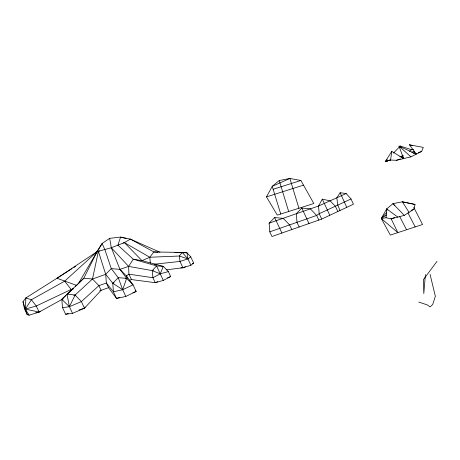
<?xml version="1.0" encoding="UTF-8"?>
<svg xmlns="http://www.w3.org/2000/svg" width="460" height="460" viewBox="0 0 460 460"><rect width="100%" height="100%" fill="white"/><g stroke="black" fill="none" stroke-linecap="round" stroke-linejoin="round"><path stroke-width="0.69" d="M386.043 217.747L386.687 208.926L392.943 203.659L402.356 201.814L415.029 204.447L413.747 209.311L404.294 215.361L391.351 218.828L386.043 217.747L381.259 218.494L390.327 235.089L422.567 224.509L413.804 207.42M425.408 274.58L423.804 293.532L423.338 279.72L437 261.366M390.592 160.028L391.788 151.38L403.638 158.591L398.964 146.079L416.288 154.146L409.423 144.796L423.275 147.39L421.642 151.449L410.901 156.866L396.405 160.31L390.592 160.028L385.261 161.598L391.788 151.38M157.912 252.287L153.853 251.953L130.381 239.102L120.606 237.084L109.681 238.332L111.308 247.733L119.951 269.353L126.362 275.931L133.043 284.843L136.16 291.485L125.839 296.43L116.552 298.465L108.548 287.69L101.096 290.317L84.479 308.206L72.525 313.346L69.397 306.699L75.106 295.027L92.483 279.024L98.405 251.373L99.711 250.936M72.525 313.346L65.642 314.278L62.543 307.688L61.789 299.345L83.818 278.219L92.483 279.024L105.685 274.304L111.28 268.623L119.951 269.353L126.649 278.34L122.693 289.725L125.839 296.43M126.126 238.493L120.606 237.084L117.881 245.163L133.291 259.204L142.013 260.647L163.317 266.357L160.218 273.832L152.915 277.714L128.921 274.189L126.362 275.931L127.454 278.26M96.519 252.948L102.12 243.535L109.681 238.332M79.091 309.942L84.479 308.206L85.06 306.947M62.962 298.879L39.129 312.081L29.089 315.203L27.221 314.657L24.392 308.648L23 301.651L25.881 297.948L56.988 278.248L97.106 251.637L83.818 278.219L78.257 283.832L97.106 251.637L111.308 247.733L124.401 242.615L130.381 239.102L159.959 252.224M266.478 196.897L272.234 186.334L279.226 180.538L289.88 178.463L300.886 180.464L313.823 203.504L277.299 215.113L266.478 196.897L303.508 185.133M337.824 211.531L335.357 206.218L330.096 200.865L322.305 199.128L318.533 206.028L319.188 213.699L321.69 219.081L353.447 204.217L351.009 198.973L346.161 193.539L340.141 192.74L336.806 197.806L318.533 206.028L269.117 223.157L269.784 231.846L271.958 236.515L321.69 219.081M397.814 217.097L386.687 208.926L381.259 218.494L397.86 232.622L391.023 218.534M131.445 279.571L128.921 274.189L128.622 266.397L133.291 259.204L156.572 265.903L163.317 266.357L168.371 271.595L170.689 276.546L163.294 280.404L155.25 282.693L131.445 279.571L129.128 280.387M95.916 253.034L102.12 243.535L104.845 249.556L111.28 268.623L118.254 277.685L122.693 289.725L133.043 284.843L126.649 278.34L118.254 277.685L112.775 283.262L113.43 291.812L116.552 298.465L119.824 297.304M123.102 243.052L124.401 242.615L142.013 260.647L149.776 257.255L153.853 251.953L182.252 252.436L186.967 252.781L190.739 256.829L193.683 263.114L190.9 265.248L182.942 267.766L166.221 269.847M386.693 212.491L381.259 218.494L386.463 215.021M157.832 281.664L155.25 282.693L152.915 277.714L152.289 270.618L156.572 265.903L163.294 280.404M390.643 159.885L385.261 161.598L387.199 159.591M393.495 153.065L400.275 146.038L411.441 149.69L413.528 149.281M318.826 220.087L316.658 215.424L310.327 208.834L301.794 208.064L296.315 213.704L297.005 222.404L299.178 227.073M269.117 223.157L274.66 217.557L283.279 218.373L289.656 224.998L291.835 229.666M98.405 251.373L105.685 274.304L112.775 283.262L122.693 289.725L113.43 291.812L106.358 283.021L98.9 285.648L81.38 301.599L69.397 306.699L61.789 299.345L65.906 295.469M67.453 294.015L73.623 288.196M75.681 286.258L77.74 284.314M28.537 314.37L27.221 314.657L25.329 309.074L31.378 299.742L64.653 281.175L97.106 251.637M40.193 311.115L39.129 312.081L35.805 312.8M409.429 151.455L411.441 149.69L412.827 149.345M190.739 256.829L187.933 258.911L179.981 261.435L154.014 264.253M72.042 268.628L56.988 278.248L76.567 285.39M73.847 267.478L75.653 266.323M413.189 153.398L414.972 152.34M401.206 157.469L403.006 156.406M73.18 288.966L71.173 289.449L36.271 306.015L25.329 309.074L24.392 308.648M351.009 198.973L319.188 213.699L316.658 215.424L269.784 231.846M346.161 193.539L336.806 197.806L337.818 205.085L339.986 210.519M180.855 267.783L182.942 267.766L185.472 266.673M192.418 263.661L193.683 263.114M411.786 152.271L414.339 151.185M391.351 218.828L394.651 217.43M411.113 210.433L413.747 209.311M167.48 277.823L170.689 276.546M119.951 269.353L128.622 266.397L152.289 270.618L153.513 270.147M162.087 266.834L163.317 266.357M132.894 292.652L136.16 291.485L135.355 290.34M112.775 283.262L114.034 282.814M125.384 278.789L126.649 278.34M396.405 160.31L400.395 158.907M402.391 158.211L403.719 157.74M415.012 153.778L416.334 153.312M418.33 152.617L421.642 151.449M99.762 290.777L101.096 290.317L98.9 285.648L92.483 279.024M400.016 156.82L403.385 155.675M385.261 161.598L390.632 159.833M400.033 156.751L402.718 155.865M61.789 299.345L63.123 298.914M73.772 295.458L75.106 295.027L81.38 301.599L84.479 308.206M65.642 314.278L68.333 313.409M273.136 189.278L300.886 180.464M168.371 271.595L160.218 273.832L152.289 270.618M62.543 307.688L69.397 306.699L66.987 294.095L75.106 295.027M124.401 242.615L149.776 257.255L179.348 256.019L187.933 258.911L190.9 265.248M174.863 252.655L186.967 252.781L187.933 258.911L182.252 252.436L179.348 256.019L179.981 261.435L182.942 267.766M415.029 204.447L402.356 201.814L409.038 212.33M409.423 144.796L412.183 145.555M418.813 302.076L427.236 304.894L430.134 306.918L432.687 304.52L435.355 296.297L430.071 274.39M398.964 146.079L410.901 156.866M404.294 215.361L392.943 203.659L394.864 205.741M111.308 247.733L128.622 266.397M64.653 281.175L71.173 289.449M29.089 315.203L25.329 309.074L23 301.651M400.275 146.038L400.959 147.234M399.659 216.459L406.548 229.77M407.997 213.003L415.173 226.935M108.548 287.69L106.358 283.021L105.685 274.304M301.794 208.064L309.011 223.577M274.66 217.557L281.899 233.088M340.141 192.74L346.754 207.351M322.305 199.128L329.814 215.28M386.687 208.926L387.147 210.208M280.738 214.021L272.234 186.334L289.88 178.463L298.914 208.242M279.226 180.538L288.679 211.496M149.776 257.255L150.368 263.292M25.881 297.948L25.329 309.074L39.129 312.081L36.271 306.015L31.378 299.742L25.881 297.948"/></g></svg>
